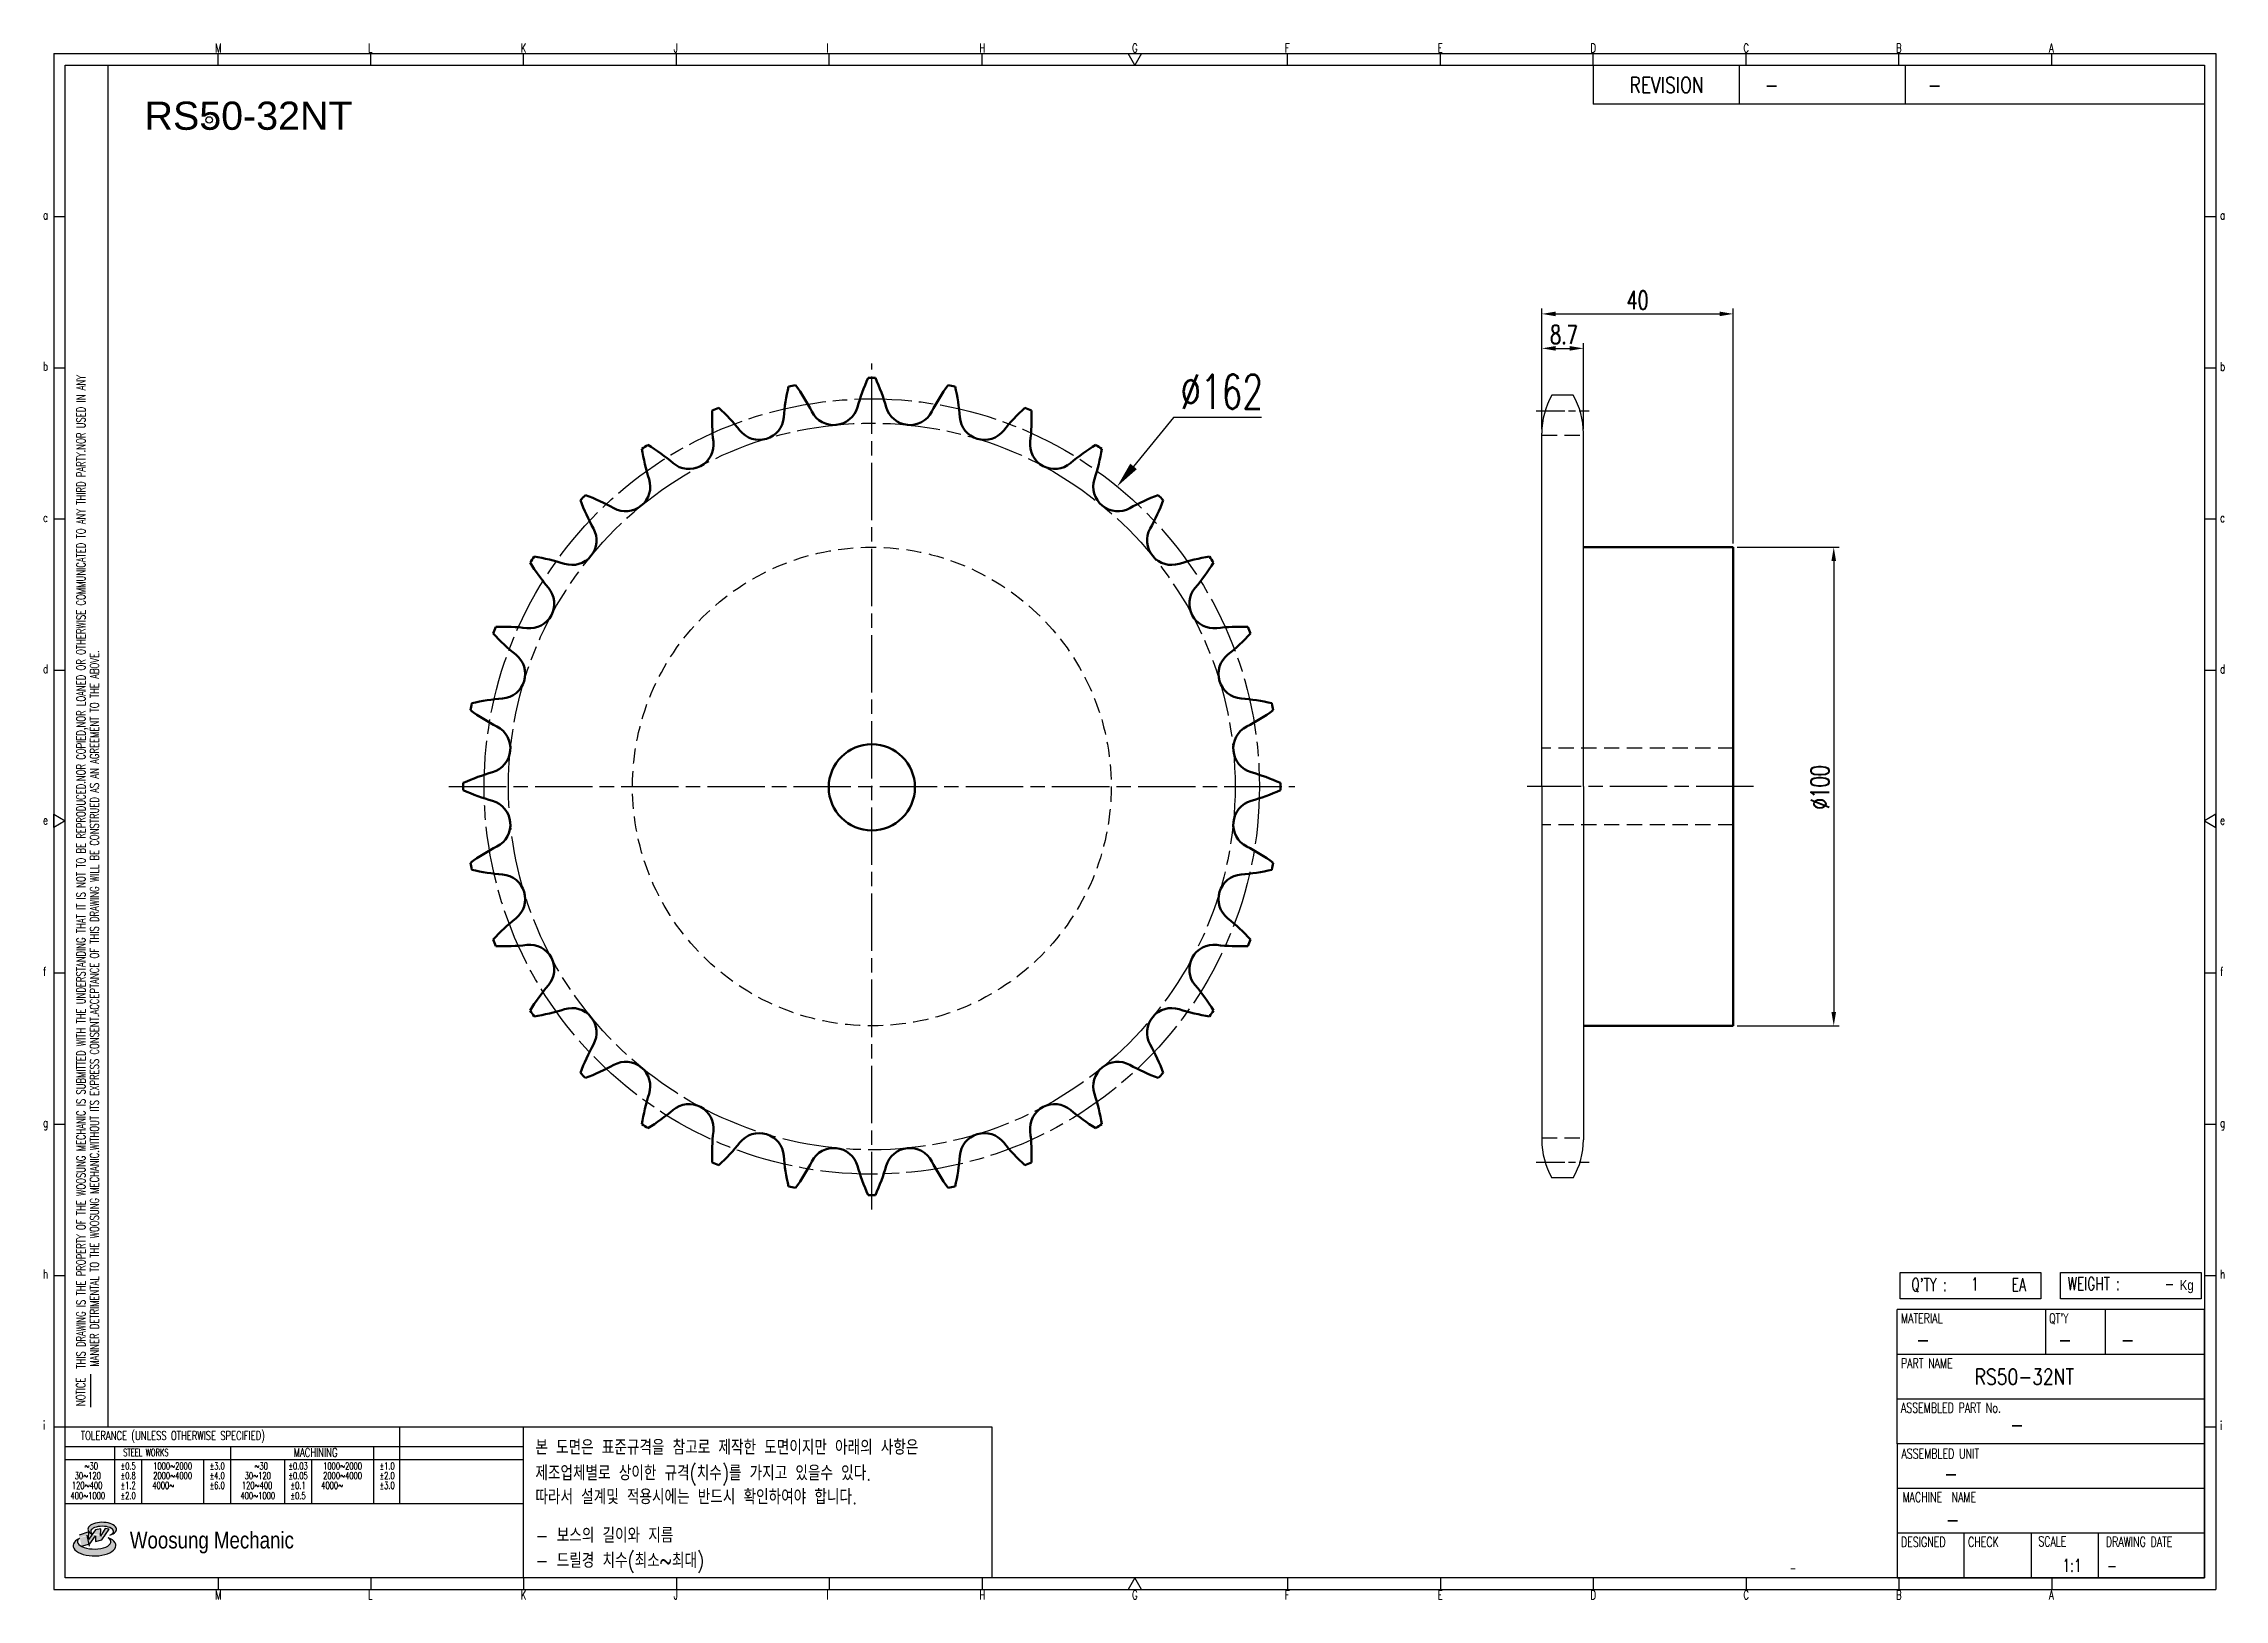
# Model space of a CAD drawing. Header units: millimetres. Extents: x 8307 to 8763, y 4750 to 5075.
import ezdxf
from ezdxf.enums import TextEntityAlignment as Align

# ---------------------------------------------------------------- set-up
doc = ezdxf.new("R2010")
doc.units = ezdxf.units.MM
for name, pattern in [('AM_ISO08W050', [18, 12, -1.5, 3, -1.5]), ('AM_ISO08W050x2', [9, 6, -0.75, 1.5, -0.75]), ('HIDDEN', [9.525, 6.35, -3.175])]:
    doc.linetypes.add(name, pattern=pattern)
for name, color, linetype, lineweight in [('20', 7, 'Continuous', 50), ('22', 30, 'AM_ISO08W050', 25), ('23', 40, 'AM_ISO08W050', 25), ('VIS', 7, 'Continuous', 50)]:
    doc.layers.add(name, color=color, linetype=linetype, lineweight=lineweight)
for name, color, linetype in [('HL', 2, 'HIDDEN'), ('S-DIM', 7, 'Continuous'), ('TITLE', 7, 'Continuous'), ('도면레이아웃', 7, 'Continuous')]:
    doc.layers.add(name, color=color, linetype=linetype)
doc.styles.add('HAN', font='ROMANS.shx', dxfattribs={"width": 0.7, "bigfont": 'whgtxt.shx'})
doc.styles.add('HKD_ST2', font='romans.shx', dxfattribs={"width": 0.7, "height": 4, "bigfont": '@extfont2.shx'})
doc.styles.add('HSG', font='SIMPLEX.shx', dxfattribs={"width": 0.7, "bigfont": 'HSG.shx'})
doc.styles.add('ROMANS', font='romans.shx', dxfattribs={"width": 0.7, "bigfont": 'whgtxt.shx'})
doc.styles.add('SLDTEXTSTYLE4', font='arial.ttf', dxfattribs={"width": 0.8})
doc.styles.get("Standard").update_dxf_attribs({"font": 'arial.ttf'})
doc.dimstyles.new('APP16', dxfattribs={"dimscale": 3, "dimtxt": 2.4, "dimasz": 1.8, "dimexe": 0.7, "dimexo": 0.5, "dimgap": 0.6, "dimtad": 1, "dimtoh": 1, "dimdec": 1, "dimrnd": 0.01, "dimzin": 9, "dimdsep": 46, "dimtxsty": 'HSG', "dimcen": 0, "dimclrd": 1, "dimclre": 1, "dimclrt": 256, "dimazin": 2, "dimtp": 1, "dimtm": 1, "dimtfac": 0.5, "dimtdec": 1, "dimtofl": 0, "dimtmove": 0, "dimatfit": 3, "dimfxl": 0, "dimtvp": 1, "dimtolj": 2, "dimlwd": -1, "dimlwe": -1, "dimarcsym": 0})
doc.dimstyles.new('APP4', dxfattribs={"dimscale": 1.6, "dimtxt": 2.4, "dimasz": 1.8, "dimexe": 0.7, "dimexo": 0.5, "dimgap": 0.6, "dimtad": 1, "dimtoh": 1, "dimdec": 1, "dimrnd": 0.01, "dimzin": 9, "dimdsep": 46, "dimtxsty": 'HSG', "dimcen": 0, "dimclrd": 1, "dimclre": 1, "dimclrt": 256, "dimazin": 2, "dimtp": 1, "dimtm": 1, "dimtfac": 0.5, "dimtdec": 1, "dimtofl": 0, "dimtmove": 0, "dimatfit": 3, "dimfxl": 0, "dimtvp": 1, "dimtolj": 2, "dimlwd": -1, "dimlwe": -1, "dimarcsym": 0})

# ---------------------------------------------------------------- blocks, each defined once
blk = doc.blocks.new('SUYWSHJH')
at = {"layer": '도면레이아웃'}
h = blk.add_hatch(color=10, dxfattribs=at)
h.paths.add_polyline_path([(1.544, 35.177), (1.554, 34.966), (1.779, 35.034), (2.054, 35.422), (1.908, 35.446), (1.728, 35.167), (1.741, 35.439), (1.547, 35.405), (1.292, 35.041), (1.295, 35.33), (0.943, 35.208), (1.03, 34.8), (1.336, 34.885)])
edge = h.paths.add_edge_path()
edge.add_ellipse((1.795, 35.421), major_axis=(-0.53, 0), ratio=0.487785, start_angle=122.36065, end_angle=403.39574)
edge.add_line((1.411, 35.244), (1.419, 35.261))
edge.add_ellipse((1.798, 35.344), major_axis=(-0.423, 0), ratio=0.444396, start_angle=131.58977, end_angle=386.19408, ccw=False)
edge = h.paths.add_edge_path()
edge.add_ellipse((1.512, 34.815), major_axis=(-0.793, 0), ratio=0.480113, start_angle=314.67633, end_angle=590.85213)
edge.add_ellipse((1.501, 34.958), major_axis=(-0.62, 0), ratio=0.43311, start_angle=331.7024, end_angle=574.42495, ccw=False)
for p, q in [((0, 90.118), (80.15, 90.118)), ((0, 90.118), (0, 33.191)), ((6.089, 89.693), (6.089, 90.118)), ((11.753, 89.693), (11.753, 90.118)), ((17.418, 89.693), (17.418, 90.118)), ((23.082, 89.693), (23.082, 90.118)), ((28.746, 89.693), (28.746, 90.118)), ((34.411, 89.693), (34.411, 90.118)), ((45.739, 89.693), (45.739, 90.118)), ((51.404, 89.693), (51.404, 90.118)), ((57.068, 89.693), (57.068, 90.118)), ((62.732, 89.693), (62.732, 90.118)), ((68.397, 89.693), (68.397, 90.118)), ((74.061, 89.693), (74.061, 90.118)), ((80.15, 90.118), (80.15, 33.191)), ((0, 84.085), (0.425, 84.085)), ((79.725, 84.085), (80.15, 84.085)), ((0, 78.478), (0.425, 78.478)), ((79.725, 78.478), (80.15, 78.478)), ((0, 72.87), (0.425, 72.87)), ((79.725, 72.87), (80.15, 72.87)), ((0, 67.262), (0.425, 67.262)), ((79.725, 67.262), (80.15, 67.262)), ((0, 56.047), (0.425, 56.047)), ((79.725, 56.047), (80.15, 56.047)), ((0, 50.439), (0.425, 50.439)), ((79.725, 50.439), (80.15, 50.439)), ((0, 44.832), (0.425, 44.832)), ((79.725, 44.832), (80.15, 44.832)), ((1.377, 39.947), (1.377, 41.174)), ((0, 39.224), (0.425, 39.224)), ((79.725, 39.224), (80.15, 39.224)), ((0, 33.191), (80.15, 33.191)), ((6.089, 33.616), (6.089, 33.191)), ((11.753, 33.616), (11.753, 33.191)), ((17.418, 33.616), (17.418, 33.191)), ((23.082, 33.616), (23.082, 33.191)), ((28.746, 33.616), (28.746, 33.191)), ((34.411, 33.616), (34.411, 33.191)), ((45.739, 33.616), (45.739, 33.191)), ((51.404, 33.616), (51.404, 33.191)), ((57.068, 33.616), (57.068, 33.191)), ((62.732, 33.616), (62.732, 33.191)), ((68.397, 33.616), (68.397, 33.191)), ((74.061, 33.616), (74.061, 33.191))]:
    blk.add_line(p, q)
at = {"color": 2}
for p, q in [((2.017, 39.224), (2.017, 89.693)), ((0.425, 39.224), (17.418, 39.224)), ((12.816, 39.224), (12.816, 36.382)), ((17.418, 33.616), (17.418, 39.224)), ((0.425, 38.487), (17.418, 38.487)), ((0.425, 38.012), (17.418, 38.012)), ((2.257, 38.487), (2.257, 36.382)), ((3.257, 38.012), (3.257, 36.382)), ((5.557, 38.012), (5.557, 36.382)), ((6.557, 38.5), (6.557, 36.382)), ((8.557, 38.012), (8.557, 36.382)), ((9.557, 38.026), (9.557, 36.382)), ((11.857, 38.487), (11.857, 36.382)), ((0.425, 36.382), (17.418, 36.382))]:
    blk.add_line(p, q, dxfattribs=at)
at = {"color": 6, "ltscale": 0.5}
for p, q in [((57.068, 89.693), (57.068, 88.246)), ((62.47, 89.693), (62.47, 88.246)), ((68.635, 89.693), (68.635, 88.246)), ((79.725, 88.246), (57.068, 88.246)), ((68.336, 38.59), (68.336, 43.563)), ((79.725, 43.563), (68.336, 43.563)), ((73.827, 43.563), (73.827, 41.905)), ((76.037, 43.563), (76.037, 41.905)), ((79.725, 38.59), (79.725, 43.563)), ((79.725, 41.905), (68.336, 41.905)), ((79.725, 40.248), (68.336, 40.248)), ((68.336, 38.59), (68.336, 33.616)), ((79.725, 38.59), (68.336, 38.59)), ((79.725, 33.616), (79.725, 38.59)), ((79.725, 36.932), (68.336, 36.932)), ((79.725, 35.274), (68.336, 35.274)), ((70.822, 33.616), (70.822, 35.274)), ((73.309, 33.616), (73.309, 35.274)), ((75.796, 33.616), (75.796, 35.274)), ((68.336, 33.616), (79.725, 33.616))]:
    blk.add_line(p, q, dxfattribs=at)
for points in [[(40.075, 89.693), (39.83, 90.118), (40.32, 90.118)], [(0.425, 89.693), (79.725, 89.693), (79.725, 33.616), (0.425, 33.616)], [(0.425, 61.679), (0, 61.433), (0, 61.924)], [(79.725, 61.679), (80.15, 61.433), (80.15, 61.924)], [(40.075, 33.616), (39.83, 33.191), (40.32, 33.191)]]:
    blk.add_lwpolyline(points, close=True)
at = {"layer": 'TITLE', "color": 20}
for p, q in [((68.449, 43.961), (68.449, 44.936)), ((68.449, 44.936), (73.654, 44.936)), ((73.654, 44.936), (73.654, 43.961)), ((74.39, 43.961), (74.39, 44.936)), ((74.39, 44.936), (79.595, 44.936)), ((79.595, 44.936), (79.595, 43.961)), ((73.654, 43.961), (68.449, 43.961)), ((79.595, 43.961), (74.39, 43.961))]:
    blk.add_line(p, q, dxfattribs=at)
at = {"layer": '도면레이아웃'}
for p, q in [((1.295, 35.33), (0.943, 35.208)), ((1.03, 34.8), (1.336, 34.885)), ((1.224, 35.208), (1.311, 34.8)), ((1.224, 35.208), (1.224, 35.208)), ((1.547, 35.405), (1.292, 35.041)), ((1.292, 35.041), (1.295, 35.33)), ((1.336, 34.885), (1.544, 35.177)), ((1.419, 35.261), (1.411, 35.244)), ((1.544, 35.177), (1.554, 34.966)), ((1.741, 35.439), (1.547, 35.405)), ((1.554, 34.966), (1.779, 35.034)), ((1.908, 35.446), (1.728, 35.167)), ((1.728, 35.167), (1.741, 35.439)), ((1.779, 35.034), (2.054, 35.422)), ((2.054, 35.422), (1.908, 35.446))]:
    blk.add_line(p, q, dxfattribs=at)
for centre, major_axis, ratio, start_param, end_param in [((1.795, 35.421), (-0.53, 0), 0.487785, 2.135596, 7.040584), ((1.512, 34.815), (-0.793, 0), 0.480113, 5.492138, 10.312315), ((1.501, 34.958), (-0.62, 0), 0.43311, 5.789299, 10.025607), ((1.798, 35.344), (-0.423, 0), 0.444396, 2.296675, 6.740358)]:
    blk.add_ellipse(centre, major_axis=major_axis, ratio=ratio, start_param=start_param, end_param=end_param, dxfattribs=at)
at = {"color": 4, "style": 'HKD_ST2', "width": 0.7}
for s, p in [('M', (5.988, 90.164)), ('L', (11.652, 90.164)), ('K', (17.316, 90.164)), ('J', (22.981, 90.164)), ('I', (28.645, 90.164)), ('H', (34.309, 90.164)), ('G', (39.974, 90.164)), ('F', (45.638, 90.164)), ('E', (51.302, 90.164)), ('D', (56.967, 90.164)), ('C', (62.631, 90.164)), ('B', (68.295, 90.164)), ('A', (73.96, 90.164)), ('a', (-0.395, 83.976)), ('a', (80.305, 83.97)), ('b', (-0.395, 78.368)), ('b', (80.305, 78.362)), ('c', (-0.395, 72.76)), ('c', (80.305, 72.754)), ('d', (-0.395, 67.153)), ('d', (80.305, 67.147)), ('e', (-0.395, 61.545)), ('e', (80.305, 61.539)), ('f', (-0.395, 55.937)), ('f', (80.305, 55.931)), ('g', (-0.395, 50.33)), ('g', (80.305, 50.324)), ('h', (-0.395, 44.722)), ('h', (80.305, 44.716)), ('i', (-0.395, 39.114)), ('i', (80.305, 39.108)), ('M', (5.988, 32.824)), ('L', (11.652, 32.824)), ('K', (17.316, 32.824)), ('J', (22.981, 32.824)), ('I', (28.645, 32.824)), ('H', (34.309, 32.824)), ('G', (39.974, 32.824)), ('F', (45.638, 32.824)), ('E', (51.302, 32.824)), ('D', (56.967, 32.824)), ('C', (62.631, 32.824)), ('B', (68.295, 32.824)), ('A', (73.96, 32.824))]:
    blk.add_text(s, height=0.326, dxfattribs=at).set_placement(p)
for s, height, style, width, p in [('REVISION', 0.5806, 'HAN', 0.8, (58.415, 88.664)), ('-', 0.581, 'HAN', 0.8, (63.426, 88.664)), ('-', 0.581, 'HAN', 0.8, (69.468, 88.664)), ("Q'TY : ", 0.4746, 'HKD_ST2', 0.7, (68.857, 44.253)), ('1', 0.475, 'HKD_ST2', 0.7, (71.071, 44.275)), ('EA', 0.4746, 'HKD_ST2', 0.7, (72.578, 44.253)), ('WEIGHT : ', 0.4746, 'HKD_ST2', 0.7, (74.65, 44.286)), ('-', 0.581, 'HAN', 0.8, (69.029, 42.157)), ('-', 0.581, 'HAN', 0.8, (74.289, 42.157)), ('-', 0.581, 'HAN', 0.8, (76.623, 42.157)), ('-', 0.581, 'HAN', 0.8, (72.515, 39.013)), ('-', 0.581, 'HAN', 0.8, (70.067, 37.189)), ('-', 0.581, 'HAN', 0.8, (70.126, 35.48)), ('1:1', 0.4746, 'HKD_ST2', 0.7, (74.458, 33.848)), ('-', 0.475, 'HKD_ST2', 0.7, (76.112, 33.837))]:
    blk.add_text(s, height=height, dxfattribs=dict(style=style, width=width)).set_placement(p)
at = {"color": 6, "style": 'HKD_ST2', "width": 0.7}
for s, p in [(' THIS DRAWING IS THE PROPERTY OF THE WOOSUNG MECHANIC IS SUBMITTED WITH THE UNDERSTANDING THAT IT IS NOT TO BE REPRODUCED.NOR COPIED,NOR LOANED OR OTHERWISE COMMUNICATED TO ANY THIRD PARTY.NOR USED IN ANY', (1.173, 41.217)), ('MANNER DETRIMENTAL TO THE WOOSUNG MECHANIC.WITHOUT ITS EXPRESS CONSENT.ACCEPTANCE OF THIS DRAWING WILL BE CONSTRUED AS AN AGREEMENT TO THE ABOVE.', (1.672, 41.447))]:
    blk.add_text(s, height=0.326266, rotation=90, dxfattribs=at).set_placement(p)
at = {"style": 'HKD_ST2', "width": 0.7}
blk.add_text('-', height=0.475, dxfattribs=at).set_placement((78.613, 44.286), align=Align.RIGHT)
at = {"color": 4, "style": 'HKD_ST2', "width": 0.7}
for s, height, p in [('MATERIAL', 0.3651, (68.474, 43.425)), ("QT'Y", 0.3651, (73.965, 43.425)), ('PART NAME', 0.3651, (68.474, 41.756)), ('ASSEMBLED PART No.', 0.36511, (68.474, 40.109)), ('ASSEMBLED UNIT', 0.36511, (68.49, 38.408)), ('MACHINE  NAME', 0.36511, (68.532, 36.794)), ('DESIGNED', 0.3651, (68.474, 35.136)), ('CHECK', 0.3651, (70.961, 35.136)), ('SCALE', 0.3651, (73.566, 35.153)), ('DRAWING DATE', 0.36511, (76.071, 35.141))]:
    blk.add_text(s, height=height, dxfattribs=at).set_placement(p, align=Align.TOP_LEFT)
at = {"style": 'HKD_ST2', "width": 0.7}
blk.add_text('NOTICE', height=0.3263, rotation=90, dxfattribs=at).set_placement((1.163, 39.988))
for s, height, style, width, p in [('TOLERANCE (UNLESS OTHERWISE SPECIFIED)', 0.32627, 'HKD_ST2', 0.7, (4.417, 38.896)), ('-', 0.326, 'ROMANS', 0.65, (64.469, 33.975))]:
    blk.add_text(s, height=height, dxfattribs=dict(style=style, width=width)).set_placement(p, align=Align.MIDDLE_CENTER)
at = {"color": 4, "style": 'HKD_ST2', "width": 0.7}
for s, height, p in [('STEEL WORKS', 0.26101, (3.416, 38.268)), ('MACHINING', 0.3263, (9.707, 38.27)), ('%%P0.5', 0.261, (2.757, 37.762)), ('%%P0.8', 0.261, (2.757, 37.411)), ('%%P3.0', 0.261, (6.057, 37.762)), ('%%P4.0', 0.261, (6.057, 37.411)), ('%%P0.03', 0.261, (9.057, 37.762)), ('%%P0.05', 0.261, (9.057, 37.411)), ('%%P1.0', 0.261, (12.357, 37.762)), ('%%P2.0', 0.261, (12.357, 37.411)), ('%%P1.2', 0.261, (2.757, 37.045)), ('%%P2.0', 0.261, (2.757, 36.67)), ('%%P6.0', 0.261, (6.057, 37.045)), ('%%P0.1', 0.261, (9.057, 37.045)), ('%%P0.5', 0.261, (9.057, 36.67)), ('%%P3.0', 0.261, (12.357, 37.045))]:
    blk.add_text(s, height=height, dxfattribs=at).set_placement(p, align=Align.MIDDLE)
for s, height, p in [('30%%126120', 0.261, (1.263, 37.411)), ('%%12630', 0.261, (1.389, 37.762)), ('2000%%1264000', 0.26101, (4.407, 37.411)), ('1000%%1262000', 0.26101, (4.407, 37.762)), ('30%%126120', 0.261, (7.563, 37.411)), ('%%12630', 0.261, (7.689, 37.762)), ('2000%%1264000', 0.26101, (10.707, 37.411)), ('1000%%1262000', 0.26101, (10.707, 37.762)), ('400%%1261000', 0.26101, (1.263, 36.67)), ('120%%126400', 0.26101, (1.237, 37.045)), ('4000%%126', 0.261, (4.061, 37.045)), ('400%%1261000', 0.26101, (7.563, 36.67)), ('120%%126400', 0.26101, (7.537, 37.045)), ('4000%%126', 0.261, (10.321, 37.045))]:
    blk.add_text(s, height=height, dxfattribs=at).set_placement(p, align=Align.MIDDLE_CENTER)
at = {"color": 1, "style": 'SLDTEXTSTYLE4', "width": 0.8}
blk.add_text('Woosung Mechanic', height=0.61957, dxfattribs=at).set_placement((2.822, 34.711))
at = {"layer": 'TITLE', "width": 0.8}
blk.add_text('Kg', height=0.3789, dxfattribs=at).set_placement((78.807, 44.286))
blk = doc.blocks.new('*D215')
at = {"layer": 'Defpoints', "color": 0, "transparency": 16777216}
for p in [(8531.61, 4982.19), (8429.09, 4856.81)]:
    blk.add_point(p, dxfattribs=at)
at = {"layer": 'S-DIM', "color": 1, "transparency": 16777216}
for p, q in [((8543.37, 4996.59), (8535.02, 4986.37)), ((8561.73, 4996.59), (8543.37, 4996.59))]:
    blk.add_line(p, q, dxfattribs=at)
blk.add_solid([(8534.33, 4986.94), (8535.72, 4985.8), (8531.61, 4982.19)], dxfattribs=at)
at = {"layer": 'S-DIM', "transparency": 16777216, "insert": (8553.45, 5001.99), "char_height": 7.2, "attachment_point": 5, "style": 'HSG'}
blk.add_mtext('\\A2;∅162', dxfattribs=at)
blk = doc.blocks.new('*D218')
at = {"layer": 'Defpoints', "color": 0, "transparency": 16777216}
for p in [(8629.02, 5011.03), (8620.32, 4993.33), (8629.02, 4993.33)]:
    blk.add_point(p, dxfattribs=at)
at = {"layer": 'S-DIM', "color": 1, "transparency": 16777216}
for p, q in [((8620.32, 4994.13), (8620.32, 5012.15)), ((8629.02, 4994.13), (8629.02, 5012.15)), ((8623.2, 5011.03), (8626.14, 5011.03))]:
    blk.add_line(p, q, dxfattribs=at)
for points in [[(8623.2, 5011.51), (8623.2, 5010.55), (8620.32, 5011.03)], [(8626.14, 5011.51), (8626.14, 5010.55), (8629.02, 5011.03)]]:
    blk.add_solid(points, dxfattribs=at)
at = {"layer": 'S-DIM', "transparency": 16777216, "insert": (8624.93, 5013.91), "char_height": 3.84, "attachment_point": 5, "style": 'HSG'}
blk.add_mtext('\\A2;8.7', dxfattribs=at)
blk = doc.blocks.new('*D219')
at = {"layer": 'Defpoints', "color": 0, "transparency": 16777216}
for p in [(8660.32, 5018.23), (8620.32, 4993.33), (8660.32, 4969.5)]:
    blk.add_point(p, dxfattribs=at)
at = {"layer": 'S-DIM', "color": 1, "transparency": 16777216}
for p, q in [((8620.32, 4994.13), (8620.32, 5019.35)), ((8623.2, 5018.23), (8657.44, 5018.23)), ((8660.32, 4970.3), (8660.32, 5019.35))]:
    blk.add_line(p, q, dxfattribs=at)
for points in [[(8623.2, 5018.71), (8623.2, 5017.75), (8620.32, 5018.23)], [(8657.44, 5018.71), (8657.44, 5017.75), (8660.32, 5018.23)]]:
    blk.add_solid(points, dxfattribs=at)
at = {"layer": 'S-DIM', "transparency": 16777216, "insert": (8640.32, 5021.11), "char_height": 3.84, "attachment_point": 5, "style": 'HSG'}
blk.add_mtext('\\A2;40', dxfattribs=at)
blk = doc.blocks.new('*D220')
at = {"layer": 'Defpoints', "color": 0, "transparency": 16777216}
for p in [(8660.32, 4969.5), (8660.32, 4869.5), (8681.31, 4869.5)]:
    blk.add_point(p, dxfattribs=at)
at = {"layer": 'S-DIM', "color": 1, "transparency": 16777216}
for p, q in [((8661.12, 4969.5), (8682.43, 4969.5)), ((8681.31, 4966.62), (8681.31, 4872.38)), ((8661.12, 4869.5), (8682.43, 4869.5))]:
    blk.add_line(p, q, dxfattribs=at)
for points in [[(8680.83, 4966.62), (8681.79, 4966.62), (8681.31, 4969.5)], [(8680.83, 4872.38), (8681.79, 4872.38), (8681.31, 4869.5)]]:
    blk.add_solid(points, dxfattribs=at)
at = {"layer": 'S-DIM', "transparency": 16777216, "insert": (8678.43, 4919.33), "char_height": 3.84, "attachment_point": 5, "rotation": 90, "style": 'HSG'}
blk.add_mtext('\\A2;%%c100', dxfattribs=at)

msp = doc.modelspace()

# ---------------------------------------------------------------- linework, layer by layer
for p, q in [((8626.89, 5001.27), (8622.44, 5001.27)), ((8620.32, 4919.5), (8620.32, 4993.33)), ((8629.02, 4919.5), (8629.02, 4993.33)), ((8620.32, 4919.5), (8620.32, 4845.67)), ((8629.02, 4919.5), (8629.02, 4845.67)), ((8626.89, 4837.73), (8622.44, 4837.73))]:
    msp.add_line(p, q)
at = {"color": 4}
msp.add_lwpolyline([(8407.61, 4785.76), (8505.45, 4785.76), (8505.45, 4754.16), (8407.61, 4754.16)], close=True, dxfattribs=at)
msp.add_circle((8341.93, 5058.74), 0.681)
for centre, start, end in [((8636.19, 4993.33), 150, 180), ((8613.14, 4993.33), 0, 30), ((8636.19, 4845.67), 180, 210), ((8613.14, 4845.67), 330, 0)]:
    msp.add_arc(centre, 15.87, start, end)
at = {"layer": '20'}
for centre, radius, start, end in [((8503.26, 4993.36), 41.45, 166.4647, 175.4687), ((8480.35, 4919.5), 85.35, 100.7471, 101.7529), ((8430.91, 4978.97), 41.45, 27.0313, 36.0353), ((8517.23, 4987.47), 41.45, 155.2147, 164.2188), ((8480.35, 4919.5), 85.35, 89.4971, 90.5029), ((8443.46, 4987.47), 41.45, 15.7812, 24.7853), ((8529.79, 4978.97), 41.45, 143.9647, 152.9687), ((8480.35, 4919.5), 85.35, 78.2471, 79.2529), ((8457.43, 4993.36), 41.45, 4.5313, 13.5353), ((8488.41, 4996.41), 41.45, 177.7147, 186.7187), ((8480.35, 4919.5), 85.35, 111.9971, 113.0029), ((8420.26, 4968.18), 41.45, 38.2812, 47.2853), ((8472.41, 5000.14), 5.13, 207.0313, 344.2188), ((8488.29, 5000.14), 5.13, 195.7812, 332.9687), ((8540.44, 4968.18), 41.45, 132.7147, 141.7188), ((8480.35, 4919.5), 85.35, 66.9971, 68.0029), ((8472.28, 4996.41), 41.45, 353.2813, 2.2853), ((8456.83, 4997.04), 5.13, 218.2812, 355.4687), ((8503.87, 4997.04), 5.13, 184.5313, 321.7188), ((8480.35, 4919.5), 85.35, 123.2471, 124.2529), ((8473.25, 4996.51), 41.45, 188.9647, 197.9687), ((8411.92, 4955.52), 41.45, 49.5313, 58.5353), ((8442.15, 4990.96), 5.13, 229.5313, 6.7187), ((8518.55, 4990.96), 5.13, 173.2813, 310.4687), ((8548.78, 4955.52), 41.45, 121.4647, 130.4687), ((8487.44, 4996.51), 41.45, 342.0313, 351.0353), ((8480.35, 4919.5), 85.35, 55.7471, 56.7529), ((8480.35, 4919.5), 85.35, 134.4971, 135.5029), ((8406.2, 4941.48), 41.45, 60.7812, 69.7853), ((8428.94, 4982.14), 5.13, 240.7812, 17.9687), ((8531.75, 4982.14), 5.13, 162.0313, 299.2188), ((8554.49, 4941.48), 41.45, 110.2147, 119.2188), ((8480.35, 4919.5), 85.35, 44.4971, 45.5029), ((8458.37, 4993.64), 41.45, 200.2147, 209.2188), ((8502.33, 4993.64), 41.45, 330.7812, 339.7853), ((8417.71, 4970.91), 5.13, 252.0312, 29.2188), ((8542.99, 4970.91), 5.13, 150.7812, 287.9688), ((8480.35, 4919.5), 85.35, 145.7471, 146.7529), ((8444.32, 4987.93), 41.45, 211.4647, 220.4687), ((8403.34, 4926.59), 41.45, 72.0312, 81.0353), ((8557.36, 4926.59), 41.45, 98.9647, 107.9688), ((8516.37, 4987.93), 41.45, 319.5313, 328.5353), ((8480.35, 4919.5), 85.35, 33.2471, 34.2529), ((8408.88, 4957.7), 5.13, 263.2812, 40.4687), ((8551.81, 4957.7), 5.13, 139.5313, 276.7188), ((8480.35, 4919.5), 85.35, 156.9971, 158.0029), ((8403.43, 4911.43), 41.45, 83.2812, 92.2853), ((8557.26, 4911.43), 41.45, 87.7147, 96.7188), ((8480.35, 4919.5), 85.35, 21.9971, 23.0029), ((8431.67, 4979.59), 41.45, 222.7147, 231.7187), ((8529.03, 4979.59), 41.45, 308.2813, 317.2853), ((8402.81, 4943.02), 5.13, 274.5313, 51.7187), ((8557.89, 4943.02), 5.13, 128.2813, 265.4687), ((8480.35, 4919.5), 85.35, 168.2471, 169.2529), ((8420.88, 4968.94), 41.45, 233.9647, 242.9688), ((8406.49, 4896.58), 41.45, 94.5313, 103.5353), ((8554.21, 4896.58), 41.45, 76.4647, 85.4687), ((8539.82, 4968.94), 41.45, 297.0312, 306.0353), ((8480.35, 4919.5), 85.35, 10.7471, 11.7529), ((8399.71, 4927.44), 5.13, 285.7813, 62.9688), ((8560.99, 4927.44), 5.13, 117.0312, 254.2187), ((8412.38, 4882.61), 41.45, 105.7813, 114.7853), ((8548.32, 4882.61), 41.45, 65.2147, 74.2187), ((8480.35, 4919.5), 85.35, 179.4971, 180.5029), ((8412.38, 4956.38), 41.45, 245.2147, 254.2187), ((8399.71, 4911.56), 5.13, 297.0312, 74.2187), ((8560.99, 4911.56), 5.13, 105.7813, 242.9688), ((8548.32, 4956.38), 41.45, 285.7813, 294.7853), ((8480.35, 4919.5), 85.35, 359.4971, 0.5029), ((8420.88, 4870.06), 41.45, 117.0312, 126.0353), ((8539.82, 4870.06), 41.45, 53.9647, 62.9688), ((8480.35, 4919.5), 85.35, 190.7471, 191.7529), ((8480.35, 4919.5), 85.35, 348.2471, 349.2529), ((8406.49, 4942.42), 41.45, 256.4647, 265.4687), ((8402.81, 4895.98), 5.13, 308.2813, 85.4687), ((8557.89, 4895.98), 5.13, 94.5313, 231.7187), ((8554.21, 4942.42), 41.45, 274.5313, 283.5353), ((8431.67, 4859.41), 41.45, 128.2813, 137.2853), ((8529.03, 4859.41), 41.45, 42.7147, 51.7187), ((8480.35, 4919.5), 85.35, 201.9971, 203.0029), ((8403.43, 4927.57), 41.45, 267.7147, 276.7188), ((8408.88, 4881.3), 5.13, 319.5313, 96.7188), ((8551.81, 4881.3), 5.13, 83.2812, 220.4687), ((8557.26, 4927.57), 41.45, 263.2812, 272.2853), ((8480.35, 4919.5), 85.35, 336.9971, 338.0029), ((8444.32, 4851.07), 41.45, 139.5313, 148.5353), ((8516.37, 4851.07), 41.45, 31.4647, 40.4687), ((8480.35, 4919.5), 85.35, 213.2471, 214.2529), ((8403.34, 4912.4), 41.45, 278.9647, 287.9688), ((8417.71, 4868.09), 5.13, 330.7812, 107.9688), ((8542.99, 4868.09), 5.13, 72.0312, 209.2188), ((8557.36, 4912.4), 41.45, 252.0312, 261.0353), ((8480.35, 4919.5), 85.35, 325.7471, 326.7529), ((8458.37, 4845.35), 41.45, 150.7812, 159.7853), ((8406.2, 4897.52), 41.45, 290.2147, 299.2188), ((8428.94, 4856.86), 5.13, 342.0313, 119.2188), ((8531.75, 4856.86), 5.13, 60.7812, 197.9687), ((8554.49, 4897.52), 41.45, 240.7812, 249.7853), ((8502.33, 4845.35), 41.45, 20.2147, 29.2188), ((8480.35, 4919.5), 85.35, 224.4971, 225.5029), ((8480.35, 4919.5), 85.35, 314.4971, 315.5029), ((8473.25, 4842.49), 41.45, 162.0313, 171.0353), ((8442.15, 4848.04), 5.13, 353.2813, 130.4687), ((8518.55, 4848.04), 5.13, 49.5313, 186.7187), ((8487.44, 4842.49), 41.45, 8.9647, 17.9687), ((8480.35, 4919.5), 85.35, 235.7471, 236.7529), ((8411.92, 4883.47), 41.45, 301.4647, 310.4687), ((8548.78, 4883.47), 41.45, 229.5313, 238.5353), ((8480.35, 4919.5), 85.35, 303.2471, 304.2529), ((8488.41, 4842.59), 41.45, 173.2813, 182.2853), ((8420.26, 4870.82), 41.45, 312.7147, 321.7188), ((8456.83, 4841.96), 5.13, 4.5313, 141.7188), ((8472.41, 4838.86), 5.13, 15.7812, 152.9687), ((8488.29, 4838.86), 5.13, 27.0313, 164.2188), ((8503.87, 4841.96), 5.13, 38.2812, 175.4687), ((8540.44, 4870.82), 41.45, 218.2812, 227.2853), ((8472.28, 4842.59), 41.45, 357.7147, 6.7187), ((8480.35, 4919.5), 85.35, 246.9971, 248.0029), ((8503.26, 4845.64), 41.45, 184.5313, 193.5353), ((8430.91, 4860.03), 41.45, 323.9647, 332.9687), ((8517.23, 4851.53), 41.45, 195.7812, 204.7853), ((8443.46, 4851.53), 41.45, 335.2147, 344.2188), ((8529.79, 4860.03), 41.45, 207.0313, 216.0353), ((8457.43, 4845.64), 41.45, 346.4647, 355.4687), ((8480.35, 4919.5), 85.35, 291.9971, 293.0029), ((8480.35, 4919.5), 85.35, 258.2471, 259.2529), ((8480.35, 4919.5), 85.35, 269.4971, 270.5029), ((8480.35, 4919.5), 85.35, 280.7471, 281.7529)]:
    msp.add_arc(centre, radius, start, end, dxfattribs=at)
at = {"layer": '22', "linetype": 'AM_ISO08W050x2'}
for p, q in [((8619.14, 4997.96), (8630.2, 4997.96)), ((8619.14, 4841.04), (8630.2, 4841.04))]:
    msp.add_line(p, q, dxfattribs=at)
at = {"layer": '23', "color": 4, "linetype": 'AM_ISO08W050x2', "ltscale": 2}
for p, q in [((8480.35, 4831.15), (8480.35, 5007.85)), ((8391.99, 4919.5), (8568.7, 4919.5)), ((8664.54, 4919.5), (8617.29, 4919.5))]:
    msp.add_line(p, q, dxfattribs=at)
for radius in [80.98, 75.9]:
    msp.add_circle((8480.35, 4919.5), radius, dxfattribs=at)
at = {"layer": 'HL', "ltscale": 0.5}
for p, q in [((8620.32, 4992.87), (8629.02, 4992.87)), ((8660.32, 4927.5), (8620.32, 4927.5)), ((8660.32, 4911.5), (8620.32, 4911.5)), ((8620.32, 4846.13), (8629.02, 4846.13))]:
    msp.add_line(p, q, dxfattribs=at)
msp.add_circle((8480.35, 4919.5), 50, dxfattribs=at)
at = {"layer": 'VIS'}
for p, q in [((8660.32, 4969.5), (8629.02, 4969.5)), ((8660.32, 4969.5), (8660.32, 4869.5)), ((8660.32, 4869.5), (8629.02, 4869.5))]:
    msp.add_line(p, q, dxfattribs=at)
msp.add_circle((8480.35, 4919.33), 9, dxfattribs=at)

# ---------------------------------------------------------------- block references
at = {"xscale": 5.635920414095341, "yscale": 5.635920414095341, "zscale": 5.635920414095341}
msp.add_blockref('SUYWSHJH', (8309.44, 4564.7), dxfattribs=at)

# ---------------------------------------------------------------- texts
at = {"color": 2}
msp.add_text('RS50-32NT', height=5.889, dxfattribs=at).set_placement((8328.42, 5056.69))
at = {"style": 'HAN', "width": 0.8}
msp.add_text('RS50-32NT', height=3.272, dxfattribs=at).set_placement((8710.76, 4794.56))
at = {"color": 4, "style": 'HAN', "width": 0.8}
for s, p in [('본 도면은 표준규격을 참고로 제작한 도면이지만 아래의 사항은', (8410.06, 4779.91)), ('제조업체별로 상이한 규격(치수)를 가지고 있을수 있다.', (8410.06, 4774.54)), ('따라서 설계및 적용시에는 반드시 확인하여야 합니다.', (8410.06, 4769.56)), ('- 보스의 길이와 지름', (8410.06, 4761.53)), ('- 드릴경 치수(최소~최대)', (8410.06, 4756.26))]:
    msp.add_text(s, height=3.0962, dxfattribs=at).set_placement(p)

# ---------------------------------------------------------------- dimensions: what is measured, and where the dimension line sits
at = {"layer": 'S-DIM', "color": 3}
dim = msp.add_linear_dim(base=(8660.32, 5018.23), p1=(8620.32, 4993.33), p2=(8660.32, 4969.5), dimstyle='APP4', dxfattribs=at)
dim.commit()
dim.dimension.update_dxf_attribs({"geometry": '*D219', "text_midpoint": (8640.32, 5021.11)})
dim = msp.add_linear_dim(base=(8629.02, 5011.03), p1=(8620.32, 4993.33), p2=(8629.02, 4993.33), dimstyle='APP4', dxfattribs=at)
dim.commit()
dim.dimension.update_dxf_attribs({"geometry": '*D218', "text_midpoint": (8624.93, 5011.03), "dimtype": 160})
dim = msp.add_diameter_dim_2p(p1=(8429.09, 4856.81), p2=(8531.61, 4982.19), dimstyle='APP16', dxfattribs=at)
dim.commit()
dim.dimension.update_dxf_attribs({"geometry": '*D215', "text_midpoint": (8553.45, 4996.59), "dimtype": 163})
dim = msp.add_linear_dim(base=(8681.31, 4869.5), p1=(8660.32, 4969.5), p2=(8660.32, 4869.5), angle=90, text='%%c<>', dimstyle='APP4', dxfattribs=at)
dim.commit()
dim.dimension.update_dxf_attribs({"geometry": '*D220', "text_midpoint": (8681.31, 4919.33), "dimtype": 160})

doc.saveas('drawing.dxf')
